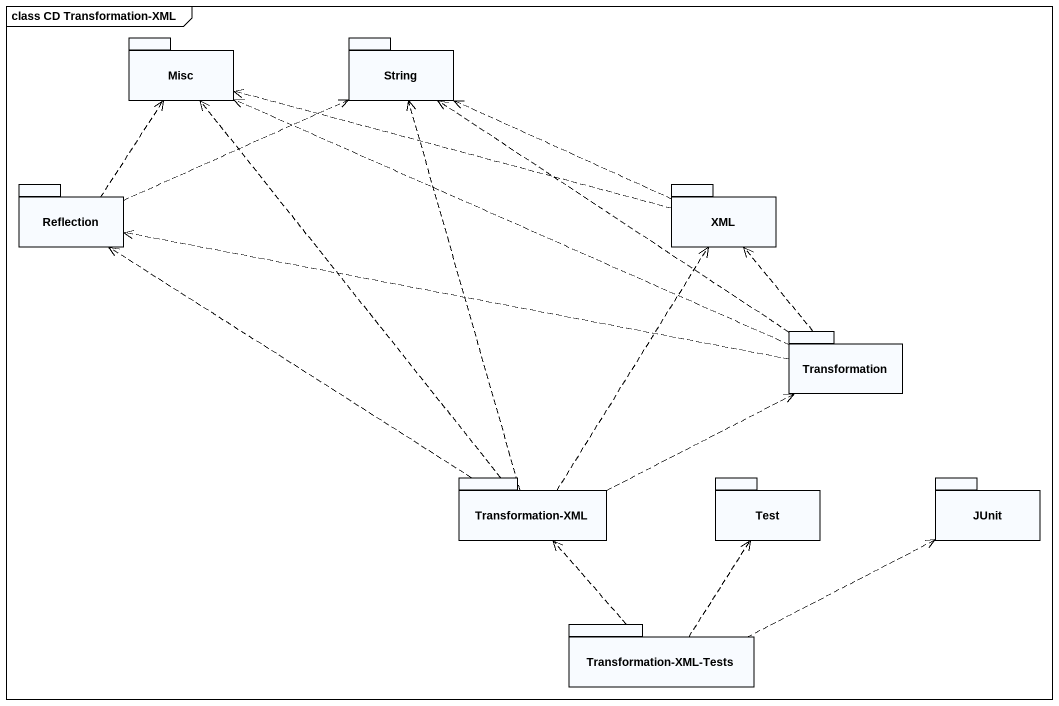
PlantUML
@startuml
mainframe class CD Transformation-XML
package Misc {
}
package String {
}
package Reflection {
}
package XML {
}
package Transformation {
}
package "Transformation-XML" as Transformation_XML {
}
package Test {
}
package JUnit {
}
package "Transformation-XML-Tests" as Transformation_XML_Tests {
}
Reflection .up.> Misc
Reflection .right.> String
XML .left.> Misc
XML .left.> String
Transformation .left.> Misc
Transformation .up.> String
Transformation .left.> Reflection
Transformation .up.> XML
Transformation_XML .up.> Misc
Transformation_XML .up.> String
Transformation_XML .up.> Reflection
Transformation_XML .up.> XML
Transformation_XML .right.> Transformation
Transformation_XML_Tests .up.> Transformation_XML
Transformation_XML_Tests .up.> Test
Transformation_XML_Tests .right.> JUnit
@enduml
